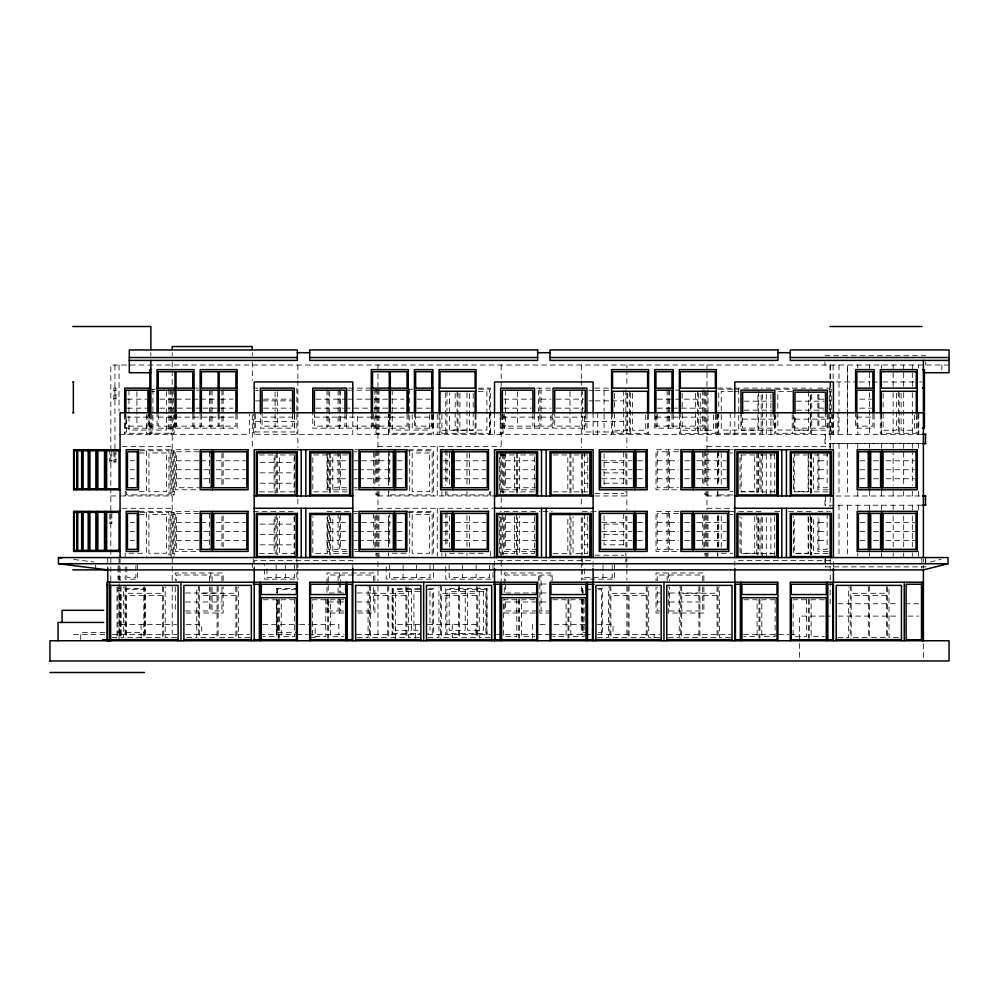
<?xml version="1.0" encoding="UTF-8"?>
<svg xmlns="http://www.w3.org/2000/svg" width="999" height="999" viewBox="0 0 999 999"><rect width="100%" height="100%" fill="white"/><g stroke="black" fill="none" stroke-linecap="round" stroke-linejoin="round"><path stroke-width="0.75" stroke-dasharray="5 3.75" d="M930.244 562.025L941.195 559.278M824.974 355.719L925.761 355.719M949.05 365.022L110.827 365.022L110.827 487.687M836.051 381.905L854.819 381.968M859.19 381.968L869.392 381.968M872.402 381.968L878.433 381.968M882.916 381.968L916.945 381.968M919.567 381.968L921.752 381.968M195.367 388.124L198.464 388.124M253.309 388.124L257.979 388.124M348.589 388.124L370.242 388.124M478.271 388.124L490.671 388.124L490.671 434.34M536.75 388.124L552.172 388.124M594.755 388.124L608.741 388.124M717.494 388.124L762.424 388.124M766.283 388.124L770.903 388.124M774.749 388.124L811.725 388.124M817.881 388.124L828.146 388.124M830.206 388.124L829.195 388.124L829.195 434.34M150.874 389.198L155.407 389.198M409.44 389.198L412.699 389.198M478.808 389.198L489.423 389.198L489.423 433.279L440.01 433.329L440.01 414.647M732.567 389.198L718.743 389.198L718.743 410.477M733.903 389.198L739.959 389.198M775.773 389.198L792.207 389.198M829.195 389.198L831.243 389.198L831.243 433.279M113.923 390.297L115.946 390.297M196.066 390.184L199.076 390.184M348.064 390.184L372.165 390.184M550.948 390.184L541.058 390.184L541.058 426.123L550.948 426.123L550.948 414.148M675.561 390.184L678.571 390.184M255.469 390.497L258.491 390.497M588.998 390.497L593.531 390.497M595.029 390.497L610.114 390.497M151.823 391.346L154.733 391.346M478.184 391.346L486.925 391.346L486.925 430.045L469.455 430.045L469.455 392.894M732.891 391.346L721.241 391.346L721.241 430.045L738.711 430.045M734.352 391.346L738.711 391.346M792.207 391.346L777.834 391.346L777.834 430.045L792.207 430.045M113.923 398.276L115.946 398.276M127.273 399.163L146.553 399.163M159.778 399.163L173.489 399.163M176.473 399.163L191.546 399.163M193.044 399.163L199.076 399.163M200.587 399.163L219.118 399.163M220.679 399.163L232.879 399.163M263.586 399.163L291.059 399.163M315.959 399.163L346.553 399.163M348.064 399.163L372.165 399.163M374.026 399.163L387.749 399.163M391.808 399.163L403.996 399.163M417.095 399.163L430.232 399.163M503.896 399.163L531.368 399.163M541.058 399.163L550.948 399.163M556.268 399.163L583.741 399.163M657.392 399.163L674.05 399.163M675.561 399.163L702.684 399.163M818.893 399.163L824.387 399.163M859.752 399.163L871.44 399.163M255.469 400.861L261.501 400.861M263.012 400.861L291.658 400.861M588.998 400.861L593.531 400.861M595.029 400.861L610.114 400.861M611.625 400.861L623.688 400.861M744.168 401.173L771.64 401.173M796.54 401.173L824.013 401.173M127.273 408.154L146.553 408.154M159.778 408.154L175.012 408.154M177.547 408.154L194.555 408.154M196.066 408.154L202.085 408.154M202.909 408.154L219.118 408.154M220.679 408.154L232.879 408.154M263.586 408.154L291.059 408.154M315.959 408.154L343.544 408.154M345.042 408.154L369.155 408.154M374.026 408.154L389.273 408.154M391.808 408.154L403.996 408.154M417.095 408.154L430.232 408.154M503.896 408.154L531.368 408.154M541.058 408.154L550.948 408.154M556.268 408.154L583.741 408.154M657.217 408.154L670.529 408.154M672.552 408.154L702.684 408.154M818.893 408.154L827.135 408.154M859.752 408.154L871.44 408.154M744.168 410.152L771.64 410.152M796.54 410.152L824.013 410.152M125.899 417.132L147.927 417.132M158.254 417.132L175.012 417.132M176.024 417.132L235.926 417.132M262.063 417.132L292.595 417.132M314.435 417.132L389.273 417.132M390.284 417.132L407.043 417.132M415.634 417.132L431.693 417.132M502.36 417.132L538.636 417.132M541.058 417.132L550.948 417.132M554.732 417.132L585.264 417.132M655.931 417.132L702.684 417.132M818.893 417.132L827.135 417.132M856.842 417.132L872.901 417.132M742.644 419.143L773.164 419.143M795.017 419.143L825.536 419.143M255.469 421.603L294.68 421.603M584.477 421.603L623.688 421.603M149.862 426.123L151.885 426.123M827.135 426.123L818.893 426.123L818.893 391.683M124.688 428.171L149.138 428.171L149.138 414.31M149.862 428.171L151.885 428.171M146.416 430.045L128.946 430.045L128.946 391.346M173.227 430.045L174.238 430.045M375.911 430.045L376.923 430.045M409.702 430.045L392.232 430.045L392.232 391.346M466.958 430.045L449.488 430.045L449.488 392.894M502.235 430.045L503.246 430.045M704.919 430.045L705.931 430.045M831.243 430.045L832.254 430.045M441.908 430.244L455.182 430.244L455.182 411.788M171.179 433.279L174.238 433.279L174.238 414.56M378.971 433.279L375.911 433.279L375.911 389.198M500.187 433.279L503.246 433.279L503.246 414.56M829.195 433.279L832.254 433.279L832.254 414.56M119.043 434.34L249.6 434.34L249.6 414.31M921.752 434.34L357.43 434.34L357.43 412.774M122.078 446.665L172.19 446.665M377.959 446.665L501.198 446.665M706.967 446.665L830.206 446.665M139.148 449.737L170.167 449.737L170.13 495.954M172.19 449.762L171.179 449.762L171.179 495.966M198.464 449.737L175.262 449.737L175.262 489.797L198.464 489.797M354.782 449.737L357.892 449.737M408.628 449.737L433.416 449.737L433.416 495.954M679.145 449.737L656.006 449.737L656.006 489.797L679.145 489.797M729.894 449.737L733.278 449.737M140.122 450.811L168.918 450.811L168.918 494.892L126.486 494.892L126.486 491.858M171.179 450.836L174.238 450.836L174.238 494.905L171.179 494.905M407.917 450.811L432.167 450.811L432.167 494.892L389.735 494.892L389.735 491.858M199.076 451.798L176.473 451.798L176.473 487.737L199.076 487.737M354.083 451.798L357.093 451.798M678.571 451.798L669.53 451.798L669.53 487.737L678.571 487.737M139.173 452.972L146.453 452.972M173.227 452.984L174.238 452.984M729.982 452.972L732.891 452.972M259.428 454.957L274.126 454.957L274.126 491.858L259.428 491.858M347.477 454.957L332.779 454.957L332.779 491.858L347.477 491.858M553.121 454.957L567.832 454.957L567.832 491.858L553.121 491.858M774.675 454.957L759.977 454.957L759.977 491.858L774.675 491.858M828.084 454.957L813.373 454.957L813.373 491.858L828.084 491.858M113.923 459.89L115.946 459.89M109.815 460.452L111.838 460.452M130.27 460.776L134.515 460.776M176.473 460.776L199.076 460.776M200.587 460.776L209.865 460.776M216.284 460.776L245.342 460.776M328.209 460.776L338.099 460.776M340.522 460.776L346.553 460.776M354.083 460.776L360.115 460.776M361.613 460.776L390.309 460.776M397.165 460.776L402.822 460.776M443.231 460.776L448.888 460.776M455.644 460.776L485.776 460.776M505.482 460.776L534.115 460.776M601.985 460.776L632.117 460.776M637.462 460.776L644.53 460.776M657.217 460.776L667.107 460.776M669.53 460.776L678.571 460.776M684.602 460.776L690.621 460.776M696.653 460.776L726.086 460.776M818.893 460.776L827.135 460.776M859.789 460.776L866.857 460.776M873.526 460.776L879.182 460.776M886.026 460.776L914.522 460.776M259.99 462.475L294.68 462.475M584.477 462.475L587.499 462.475M604.083 462.475L623.688 462.475M130.27 469.767L134.515 469.767M176.473 469.767L202.085 469.767M203.596 469.767L209.865 469.767M216.284 469.767L245.342 469.767M328.209 469.767L338.099 469.767M340.522 469.767L346.553 469.767M354.083 469.767L357.093 469.767M358.604 469.767L390.309 469.767M397.165 469.767L402.822 469.767M443.231 469.767L448.888 469.767M455.644 469.767L485.776 469.767M505.482 469.767L534.115 469.767M601.985 469.767L632.117 469.767M637.462 469.767L644.53 469.767M657.217 469.767L667.107 469.767M669.53 469.767L678.571 469.767M684.602 469.767L690.621 469.767M696.653 469.767L726.086 469.767M818.893 469.767L827.135 469.767M859.789 469.767L866.857 469.767M873.526 469.767L879.182 469.767M886.026 469.767L914.522 469.767M259.99 472.852L294.68 472.852M584.477 472.852L587.499 472.852M604.083 472.852L623.688 472.852M130.27 478.758L134.515 478.758M176.473 478.758L202.085 478.758M203.596 478.758L209.865 478.758M216.284 478.758L245.342 478.758M328.209 478.758L338.099 478.758M340.522 478.758L346.553 478.758M354.083 478.758L357.093 478.758M358.604 478.758L390.309 478.758M397.165 478.758L402.822 478.758M443.231 478.758L448.888 478.758M455.644 478.758L485.776 478.758M505.482 478.758L537.125 478.758M601.985 478.758L632.117 478.758M637.462 478.758L644.53 478.758M657.217 478.758L667.107 478.758M669.53 478.758L678.571 478.758M684.602 478.758L690.621 478.758M696.653 478.758L726.086 478.758M818.893 478.758L827.135 478.758M859.789 478.758L866.857 478.758M873.526 478.758L879.182 478.758M886.026 478.758L914.522 478.758M259.99 483.216L294.68 483.216M584.477 483.216L587.499 483.216M604.083 483.216L623.688 483.216M346.553 487.737L340.522 487.737L340.522 451.798M354.083 487.737L357.093 487.737M537.125 487.737L505.482 487.737L505.482 451.798M347.078 489.797L326.985 489.797L326.985 451.286M354.782 489.797L357.892 489.797M535.202 489.797L504.27 489.797L504.27 454.358M828.146 489.797L817.881 489.797L817.881 454.358M139.173 491.658L146.453 491.658M502.235 491.658L503.246 491.658M729.982 491.658L732.891 491.658M173.227 491.67L174.238 491.67M595.029 493.581L623.688 493.581M378.971 494.892L375.911 494.892L375.911 491.658M707.979 494.892L704.919 494.892L704.919 491.658M732.567 494.892L718.743 494.892L718.743 491.858M110.827 495.954L172.19 495.966M377.959 495.954L493.681 495.954M594.755 495.954L625.849 495.954L625.849 491.333M706.967 495.954L733.491 495.954M836.051 496.016L921.752 495.954M921.777 505.194L824.974 505.257L824.974 497.502M122.078 508.279L172.19 508.279M377.959 508.279L493.394 508.279M706.967 508.279L733.503 508.279M139.148 511.363L170.13 511.338L170.13 557.554M172.153 511.363L171.141 511.363L171.141 557.567M198.464 511.363L175.262 511.363L175.262 551.411L198.464 551.411M253.309 511.363L296.84 511.363M326.985 511.363L357.892 511.363M408.628 511.363L433.416 511.363L433.416 556.031M500.187 511.363L501.198 511.363M504.27 511.363L539.847 511.363M542.919 511.363L552.172 511.363M582.317 511.363L596.316 511.363M679.145 511.363L656.006 511.363L656.006 551.411L679.145 551.411M729.894 511.363L762.424 511.363M774.749 511.363L780.906 511.363M788.611 511.363L811.725 511.363M817.881 511.363L828.146 511.363M829.195 511.363L830.206 511.363M140.085 512.412L168.881 512.412L168.881 554.982M171.141 512.437L174.201 512.437L174.201 555.432M407.917 512.437L432.167 512.437L432.167 554.994M199.076 513.411L176.473 513.411L176.473 549.35L199.076 549.35M354.083 513.411L357.093 513.411M678.571 513.411L669.53 513.411L669.53 549.35L678.571 549.35M139.136 514.572L146.416 514.572M173.189 514.585L174.201 514.585M729.982 514.585L732.891 514.585M109.815 522.065L111.838 522.065M130.27 522.402L134.515 522.402M176.473 522.402L199.076 522.402M200.587 522.402L209.865 522.402M216.284 522.402L245.342 522.402M328.209 522.402L338.099 522.402M340.522 522.402L346.553 522.402M354.083 522.402L360.115 522.402M361.613 522.402L390.309 522.402M397.165 522.402L402.822 522.402M443.231 522.402L448.888 522.402M455.644 522.402L485.776 522.402M505.482 522.402L534.115 522.402M601.985 522.402L632.117 522.402M637.462 522.402L644.53 522.402M657.217 522.402L667.107 522.402M669.53 522.402L678.571 522.402M684.602 522.402L690.621 522.402M696.653 522.402L726.086 522.402M818.893 522.402L827.135 522.402M859.789 522.402L866.857 522.402M873.526 522.402L879.182 522.402M886.026 522.402L914.522 522.402M259.99 524.1L294.68 524.1M584.477 524.1L587.499 524.1M604.083 524.1L623.688 524.1M130.27 531.381L134.515 531.381M176.473 531.381L202.085 531.381M203.596 531.381L209.865 531.381M216.284 531.381L245.342 531.381M328.209 531.381L338.099 531.381M340.522 531.381L346.553 531.381M354.083 531.381L357.093 531.381M358.604 531.381L390.309 531.381M397.165 531.381L402.822 531.381M443.231 531.381L448.888 531.381M455.644 531.381L485.776 531.381M505.482 531.381L534.115 531.381M601.985 531.381L632.117 531.381M637.462 531.381L644.53 531.381M657.217 531.381L667.107 531.381M669.53 531.381L678.571 531.381M684.602 531.381L690.621 531.381M696.653 531.381L726.086 531.381M818.893 531.381L827.135 531.381M859.789 531.381L866.857 531.381M873.526 531.381L879.182 531.381M886.026 531.381L914.522 531.381M259.99 534.465L294.68 534.465M584.477 534.465L587.499 534.465M604.083 534.465L623.688 534.465M130.27 540.372L134.515 540.372M176.473 540.372L202.085 540.372M203.596 540.372L209.865 540.372M216.284 540.372L245.342 540.372M328.209 540.372L338.099 540.372M340.522 540.372L346.553 540.372M354.083 540.372L357.093 540.372M358.604 540.372L390.309 540.372M397.165 540.372L402.822 540.372M443.231 540.372L448.888 540.372M455.644 540.372L485.776 540.372M505.482 540.372L537.125 540.372M601.985 540.372L632.117 540.372M637.462 540.372L644.53 540.372M657.217 540.372L667.107 540.372M669.53 540.372L678.571 540.372M684.602 540.372L690.621 540.372M696.653 540.372L726.086 540.372M818.893 540.372L827.135 540.372M859.789 540.372L866.857 540.372M873.526 540.372L879.182 540.372M886.026 540.372L914.522 540.372M259.99 544.83L294.68 544.83M584.477 544.83L587.499 544.83M623.688 544.83L604.083 544.83L604.083 515.209M346.553 549.35L340.522 549.35L340.522 513.411M354.083 549.35L357.093 549.35M537.125 549.35L505.482 549.35L505.482 513.411M347.078 551.411L326.985 551.411L326.985 517.519M354.782 551.411L357.892 551.411M535.202 551.411L504.27 551.411L504.27 517.519M828.146 551.411L817.881 551.411L817.881 517.519M128.946 553.259L146.416 553.259M173.189 553.271L174.201 553.271M376.923 553.271L375.911 553.271L375.911 555.432M392.232 553.271L409.702 553.271M449.488 553.271L466.958 553.271L466.958 555.432M469.455 553.271L486.925 553.271M502.235 553.271L503.246 553.271M705.931 553.271L704.919 553.271L704.919 555.432M721.241 553.271L732.891 553.271M259.428 553.471L274.126 553.471L274.126 516.57M347.477 553.471L332.779 553.471L332.779 516.57M553.121 553.471L567.832 553.471L567.832 516.57M774.675 553.471L759.977 553.471L759.977 516.57M828.084 553.471L813.373 553.471L813.373 516.57M595.029 555.194L623.688 555.194M118.032 566.096L120.055 566.096M118.032 576.76L120.055 576.76M120.055 579.133L118.032 579.133L118.032 563.736M541.058 584.015L550.948 584.015M118.032 588.374L120.055 588.374M125.112 588.374L145.23 588.374L145.23 634.59M276.81 588.374L276.81 592.994L276.723 588.374L296.84 588.374M419.73 588.374L392.12 588.374L392.12 634.59M428.833 588.374L433.416 588.374L433.416 634.59M597.702 588.374L602.347 588.374L602.347 634.59M295.991 589.323L277.572 589.323L277.572 593.843M419.792 589.447L393.269 589.447L393.269 633.528L419.792 633.528M427.584 589.447L432.267 589.447L432.267 633.528L427.584 633.528M590.759 589.323L583.079 589.323L583.079 593.843M598.426 589.323L601.498 589.323L601.498 634.59M118.032 590.746L120.055 590.746M411.625 591.595L395.567 591.595L395.567 630.294L411.625 630.294M419.755 591.595L413.923 591.595L413.923 630.294L419.755 630.294M465.234 591.595L449.175 591.595L449.175 630.294L465.234 630.294M185.514 592.994L209.615 592.994M212.05 592.994L221.94 592.994M343.544 592.994L340.522 592.994L340.522 582.517M357.093 592.994L373.663 592.994M537.125 592.994L505.482 592.994L505.482 582.517M541.058 592.994L550.948 592.994M657.217 592.994L660.039 592.994M669.53 592.994L702.684 592.994M119.056 594.542L121.079 594.542M119.605 595.479L120.767 595.479M119.056 597.427L121.079 597.427M263.224 599.75L276.498 599.75L276.498 636.65L263.224 636.65M343.806 599.75L330.532 599.75L330.532 636.65L343.806 636.65M534.802 599.75L521.54 599.75L521.54 636.65L534.802 636.65M552.822 599.75L566.083 599.75L566.083 636.65L552.822 636.65M743.83 599.75L757.092 599.75L757.092 636.65L743.83 636.65M824.4 599.75L811.126 599.75L811.126 636.65L824.4 636.65M185.514 601.985L209.615 601.985M212.05 601.985L221.94 601.985M328.209 601.985L338.099 601.985M340.522 601.985L343.544 601.985M357.093 601.985L373.663 601.985M505.482 601.985L537.125 601.985M541.058 601.985L550.948 601.985M657.217 601.985L660.039 601.985M669.53 601.985L702.684 601.985M830.132 603.783L830.206 582.217M837.974 603.783L899.162 603.783M905.106 603.783L918.743 603.783M185.514 610.976L209.615 610.976L209.615 587.012M343.544 610.976L340.522 610.976L340.522 598.988M357.093 610.976L373.663 610.976L373.663 587.012M537.125 610.976L505.482 610.976L505.482 598.988M550.948 610.976L541.058 610.976L541.058 575.024L550.948 575.024L550.948 581.018M660.039 610.976L657.217 610.976L657.217 587.012M186.089 613.024L223.152 613.024L223.152 586.838M343.981 613.024L326.985 613.024L326.985 599.163M357.867 613.024L374.887 613.024L374.887 586.838M535.202 613.024L504.27 613.024L504.27 599.163M550.624 613.024L539.847 613.024L539.847 572.976M659.078 613.024L656.006 613.024L656.006 586.838M824.2 616.108L799.4 616.108L799.4 640.746M825.748 616.108L830.394 616.108M838.149 616.108L898.601 616.108M907.904 616.108L918.755 616.108M121.066 624.475L176.523 624.475M186.189 624.475L201.736 624.475L201.736 634.59M262.787 624.475L298.401 624.475M299.75 624.475L310.839 624.475M312.075 624.475L338.836 624.475L338.836 634.59M419.942 624.475L395.254 624.475L395.254 640.746M427.609 624.475L475.924 624.475L475.924 634.59M540.047 624.475L547.752 624.475M553.921 624.475L588.136 624.475M597.464 624.475L613.024 624.475L613.024 634.59M118.032 632.217L120.055 632.217M104.907 632.542L80.757 632.542L80.757 640.746M125.961 632.429L144.38 632.429M277.572 632.429L295.991 632.429M583.079 632.429L587.687 632.429M598.426 632.429L601.498 632.429M73.551 634.59L104.907 634.59M112.2 634.59L176.811 634.59M185.464 634.59L249.201 634.59M259.703 634.59L295.292 634.59M296.678 634.59L307.455 634.59M308.641 634.59L344.081 634.59M356.393 634.59L420.079 634.59M427.609 634.59L490.272 634.59M496.515 634.59L535.077 634.59M536.625 634.59L548.951 634.59M550.486 634.59L590.759 634.59M597.464 634.59L659.615 634.59M667.382 634.59L731.056 634.59M743.481 634.59L788.573 634.59M790.072 634.59L799.4 634.59M119.056 635.801L121.079 635.801M112.075 637.587L123.526 637.587L123.526 586.913M176.648 637.587L165.197 637.587L165.197 586.913M186.751 637.587L196.766 637.587L196.766 586.913M249.887 637.587L238.436 637.587L238.436 586.913M310.539 637.674L315.16 637.674L315.16 624.475M357.167 637.587L368.069 637.587L368.069 586.913M419.305 637.587L408.391 637.587L408.391 586.913M428.022 637.587L438.936 637.587L438.936 586.913M490.159 637.587L479.258 637.587L479.258 586.913M597.464 637.587L608.379 637.587L608.379 586.913M659.602 637.587L648.701 637.587L648.701 586.913M668.331 637.587L679.233 637.587L679.233 586.913M730.456 637.587L719.555 637.587L719.555 586.913M837.774 637.587L848.675 637.587L848.675 586.913M898.338 637.587L888.998 637.587L888.998 586.913M73.851 559.49L93.968 562.012M941.882 365.022L941.882 372.727M925.761 361.925L925.761 365.022M925.761 557.567L925.761 566.87L824.974 566.87L824.974 559.115M925.499 559.115L925.499 566.87M923.401 559.065L923.401 562.175M923.401 565.272L923.401 568.356M923.401 643.806L923.401 659.053M921.84 557.567L921.84 568.356M918.78 412.774L918.78 434.34M918.481 365.022L918.481 368.107M918.481 414.273L918.481 434.34M918.481 443.581L918.481 448.264M918.481 491.333L918.481 496.016M918.493 505.144L918.493 511.363M918.493 551.361L918.493 557.517M917.244 414.31L917.244 434.34M916.295 414.647L916.295 433.329L881.218 433.329L881.218 414.647M914.397 414.872L914.397 430.244L901.123 430.244L901.123 411.788M912.312 365.022L912.312 371.178M912.312 372.702L912.312 386.588M912.312 392.732L912.312 434.34M912.312 443.581L912.312 448.264M912.312 449.787L912.312 485.227M912.312 491.333L912.312 496.016M912.324 505.144L912.324 509.815M912.324 515.971L912.324 546.79M912.324 552.897L912.324 556.031M903.67 365.022L903.67 371.178M903.67 372.702L903.67 386.588M903.67 392.732L903.67 434.34M903.67 443.581L903.67 485.227M903.67 491.333L903.67 496.016M903.683 505.144L903.683 509.815M903.683 515.971L903.683 546.79M903.683 552.897L903.683 557.517M901.123 393.344L901.123 410.252M899.225 392.857L899.225 433.329M898.276 391.296L898.276 433.329M896.39 393.344L896.39 410.252M896.39 411.788L896.39 430.244L883.116 430.244L883.116 411.788M893.143 365.022L893.143 371.178M893.143 372.702L893.143 386.588M893.143 392.732L893.143 434.34M893.143 443.581L893.143 448.264M893.143 449.787L893.143 485.227M893.143 491.333L893.143 496.016M893.156 505.144L893.156 509.815M893.156 515.971L893.156 546.79M893.156 552.897L893.156 556.031M887.512 586.925L887.512 638.061M886.488 586.525L886.488 593.294L869.342 593.294L869.342 586.525M883.116 393.344L883.116 410.252M881.455 365.022L881.455 368.107M881.455 414.273L881.455 434.34M881.455 443.581L881.455 448.264M881.455 491.333L881.455 496.016M881.468 505.144L881.468 509.815M881.468 552.897L881.468 557.517M880.269 414.31L880.269 434.34M874.113 414.31L874.113 428.171L855.619 428.171L855.619 414.31M872.901 414.148L872.901 426.123L856.842 426.123L856.842 414.148M869.392 365.022L869.392 371.178M869.392 372.702L869.392 386.588M869.392 392.732L869.392 434.34M869.392 443.581L869.392 448.264M869.392 491.333L869.392 496.016M869.405 505.144L869.405 509.815M869.405 552.897L869.405 556.031M868.318 586.525L868.318 593.294L851.173 593.294L851.173 586.525M857.779 365.022L857.779 368.107M857.779 414.31L857.779 434.34M857.779 443.643L857.779 448.264M857.779 491.383L857.779 496.016M857.791 505.194L857.791 509.815M857.791 552.947L857.791 556.031M850.149 585.377L850.149 638.061M847.414 434.34L847.414 364.96L847.414 434.278M847.427 505.144L847.427 557.517M847.414 443.581L847.414 496.016M838.998 364.96L838.998 434.278M838.998 443.643L838.998 496.016M839.01 505.194L839.01 556.031M838.024 412.774L838.024 434.34M833.403 412.774L833.403 434.34M833.403 566.808L833.403 560.651L734.814 560.651L734.814 566.808M833.104 364.96L833.104 380.369M833.104 414.26L833.104 434.278M833.104 443.643L833.104 448.264M830.206 365.022L830.206 448.264M830.206 497.49L830.206 506.73M830.206 557.567L830.206 580.669M830.132 364.96L830.132 434.34M830.132 448.264L830.132 443.643L921.752 443.643L824.974 443.581L824.974 434.278M828.146 414.31L828.146 428.171L795.017 428.121L795.017 414.647M827.135 414.148L827.222 430.182L793.331 430.182L793.331 414.772M827.135 451.798L827.135 487.737L818.893 487.737L818.893 451.798M827.135 513.411L827.135 549.35L818.893 549.35L818.893 513.411M825.536 411.65L825.536 428.121M825.324 434.278L825.324 443.581M825.324 495.954L825.324 505.257M825.324 557.567L825.324 566.87M824.974 361.925L824.974 365.022M817.881 394.293L817.881 428.171M811.725 394.293L811.725 434.34M811.725 454.358L811.725 492.869M811.725 517.519L811.725 554.482M811.275 452.909L811.275 493.394M811.275 517.644L811.275 555.007M810.689 395.279L810.689 433.279L775.773 433.279L775.773 415.047M810.689 453.858L810.689 493.381M810.689 516.995L810.689 554.994M810.276 395.179L810.276 410.152M810.276 414.647L810.276 428.121M810.226 452.909L810.226 494.942M810.226 514.522L810.226 556.555M809.227 599.263L809.227 638.186M808.641 391.346L808.641 430.045L794.255 430.045L794.255 414.56M808.641 452.972L808.641 491.658L794.255 491.658L794.255 454.508M808.641 517.682L808.641 553.271L794.255 553.271L794.255 517.682M808.291 599.263L808.291 638.186M808.129 516.57L808.129 553.471L793.418 553.471L793.418 516.57M799.4 643.518L799.4 660.576M792.207 414.56L792.207 433.279M774.849 414.772L774.849 430.182L740.958 430.182L740.958 414.772M774.749 414.31L774.749 434.34M774.749 454.358L774.749 492.869M774.675 516.57L774.749 557.567M773.164 411.65L773.164 428.121L742.644 428.121L742.644 414.647M770.903 394.293L770.903 434.34M770.903 454.358L770.903 495.954M770.903 517.519L770.903 554.482M766.283 394.293L766.283 434.34M766.283 454.358L766.283 495.954M766.283 517.519L766.283 557.567M762.424 394.293L762.424 434.34M762.424 454.358L762.424 492.869M762.424 517.519L762.424 557.567M761.176 395.279L761.176 433.279L718.743 433.279L718.743 412M761.176 450.811L761.176 494.892M761.176 516.995L761.176 554.994M759.939 599.263L759.939 638.186M758.99 599.263L758.99 638.186M758.678 391.346L758.678 430.045L741.208 430.045L741.208 414.56M758.678 452.972L758.678 491.658L741.208 491.658L741.208 454.508M758.678 517.682L758.678 553.271L741.208 553.271L741.208 517.682M757.904 395.179L757.904 410.152M757.904 414.647L757.904 428.121M757.879 452.909L757.879 493.394M757.879 517.644L757.879 555.007M756.83 452.909L756.83 494.942M756.83 514.522L756.83 556.555M754.732 516.57L754.732 553.471L740.022 553.471L740.022 516.57M738.711 389.198L738.711 433.279M734.814 412.774L734.814 434.34M730.194 412.774L730.194 434.34M721.241 452.972L721.241 485.464M721.241 516.133L721.241 547.077M718.743 450.811L718.743 485.776M718.743 515.472L718.743 547.39M718.069 586.925L718.069 638.061M717.931 414.31L717.931 434.34M717.931 452.822L717.931 485.177M717.931 491.333L717.931 495.954M717.931 515.984L717.931 546.79M717.931 552.947L717.931 556.031M717.494 414.31L717.494 434.34M717.494 452.822L717.494 485.177M717.494 491.333L717.494 495.954M717.494 515.984L717.494 546.79M717.494 552.947L717.494 556.031M717.045 586.525L717.045 593.294L699.899 593.294L699.899 586.525M716.333 414.31L716.333 434.34M715.384 414.647L715.384 433.329L680.319 433.329L680.319 414.647M713.498 414.872L713.498 430.244L700.224 430.244L700.224 411.788M707.979 389.672L707.979 434.34M707.979 449.737L707.979 485.776M707.979 491.333L707.979 495.954M707.979 515.472L707.979 547.39M707.979 552.947L707.979 556.031M706.967 365.022L706.967 371.228M706.967 372.727L706.967 386.588M706.967 392.744L706.967 486.138M706.967 491.333L706.967 509.428M706.967 515.646L706.967 546.79M706.967 552.909L706.967 557.567M705.931 390.721L705.931 433.279M705.931 450.811L705.931 485.776M705.931 491.858L705.931 494.892M705.931 514.585L705.931 547.39M705.931 553.471L705.931 556.505M704.919 390.721L704.919 433.279M704.919 450.811L704.919 485.776M704.919 515.472L704.919 547.39M703.895 389.672L703.895 428.171L654.72 428.171L654.72 414.31M703.895 452.822L703.895 488.249M703.895 515.984L703.895 549.862M703.895 580.669L703.895 572.976L656.006 572.976L656.006 580.669M703.895 586.838L703.895 613.024L668.319 613.024L668.319 586.838M702.684 390.184L702.684 426.123L655.931 426.123L655.931 414.148M702.684 451.798L702.684 487.737M702.684 513.411L702.684 549.35M702.684 581.018L702.684 575.024L669.53 575.024L669.53 581.018M702.684 587.012L702.684 610.976L669.53 610.976L669.53 587.012M700.224 393.344L700.224 410.252M698.888 586.525L698.888 593.294L681.73 593.294L681.73 586.525M698.326 392.857L698.326 433.329M697.377 391.296L697.377 433.329M695.479 393.344L695.479 410.252M695.479 411.788L695.479 430.244L682.205 430.244L682.205 411.788M682.205 393.344L682.205 410.252M680.719 585.377L680.719 638.061M679.37 414.31L679.37 434.34M673.201 414.31L673.201 428.171M671.99 414.148L671.99 426.123M669.53 390.184L669.53 426.123M668.319 389.672L668.319 428.171M668.319 449.737L668.319 489.797M668.319 511.363L668.319 551.411M668.319 572.976L668.319 580.669M667.107 390.184L667.107 426.123M667.107 581.018L667.107 575.024L657.217 575.024L657.217 581.018M657.217 414.148L657.217 426.123M656.006 414.31L656.006 428.171M654.07 634.59L654.07 637.674M648.563 414.31L648.563 434.34M647.614 414.647L647.614 433.329L612.537 433.329L612.537 414.647M647.215 586.925L647.215 638.061M646.191 586.525L646.191 593.294L629.045 593.294L629.045 586.525M645.716 414.872L645.716 430.244L632.442 430.244L632.442 411.788M632.442 393.344L632.442 410.252M630.544 392.857L630.544 433.329M629.595 391.296L629.595 433.329M628.021 586.525L628.021 593.294L610.876 593.294L610.876 586.525M627.709 393.344L627.709 410.252M627.709 411.788L627.709 430.244L614.435 430.244L614.435 411.788M626.873 365.022L626.873 368.132M626.873 369.692L626.873 385.277M626.873 393.069L626.873 410.214M626.873 411.763L626.873 447.602M626.873 453.833L626.873 485.002M626.873 491.233L626.873 509.927M626.873 516.171L626.873 547.327M626.873 556.68L626.873 561.351M626.873 562.912L626.873 567.582M626.873 569.143L626.873 580.057M626.873 586.288L626.873 634.59M625.849 389.672L625.849 434.34M625.849 452.822L625.849 485.177M625.849 515.984L625.849 546.79M625.849 552.947L625.849 556.031M625.849 559.115L625.849 562.187M623.688 390.497L623.688 411.238M623.688 412L623.688 431.968L584.477 431.968L584.477 411.238M623.688 452.11L623.688 486.176M623.688 513.723L623.688 547.514M614.547 563.736L614.547 579.133L582.317 579.133L582.317 563.736M614.435 393.344L614.435 410.252M612.225 565.247L612.225 577.622L584.652 577.622L584.652 565.247M611.588 414.31L611.588 434.34M609.852 585.377L609.852 638.061M604.083 390.497L604.083 411.238M604.083 414.198L604.083 431.968M604.083 453.596L604.083 486.176M603.034 565.247L603.034 577.622M597.727 412.774L597.727 434.34M593.106 412.774L593.106 434.34M593.106 566.808L593.106 560.651L494.517 560.651L494.517 566.808M587.774 516.57L587.774 553.471L573.076 553.471L573.076 516.57M586.95 414.31L586.95 428.171L553.059 428.171L553.059 414.31M585.264 414.148L585.264 426.123L554.732 426.123L554.732 414.148M584.477 452.11L584.477 493.581M584.477 513.723L584.477 555.194M583.079 599.887L583.079 634.59M582.317 389.672L582.317 434.34M582.317 454.358L582.317 495.954M582.317 517.519L582.317 554.482M582.317 559.115L582.317 562.187M582.317 588.374L582.317 592.994M582.317 599.163L582.317 634.59M582.23 588.374L582.23 592.994M582.23 599.163L582.23 634.59M581.293 365.022L581.293 379.046M581.293 380.607L581.293 385.277M581.293 391.508L581.293 410.214M581.293 411.763L581.293 447.602M581.293 453.833L581.293 492.794M581.293 499.025L581.293 506.818M581.293 517.719L581.293 555.119M581.293 556.68L581.293 561.351M581.293 562.912L581.293 567.582M581.293 569.143L581.293 580.057M581.293 586.288L581.293 592.519M581.293 598.751L581.293 634.59M570.978 452.909L570.978 493.394M570.978 517.644L570.978 555.007M570.004 391.683L570.004 426.123M569.929 452.909L569.929 494.942M569.929 514.522L569.929 556.555M568.931 599.263L568.931 638.186M567.981 599.263L567.981 638.186M552.172 414.31L552.172 428.171L500.686 428.171L500.686 414.31M552.172 580.669L552.172 572.976L504.27 572.976L504.27 592.994M539.847 388.124L539.847 428.171M538.636 390.184L538.636 426.123L502.36 426.123L502.36 414.148M538.636 581.018L538.636 575.024L505.482 575.024L505.482 581.018M534.565 414.31L534.565 428.171M534.378 516.57L534.378 553.471L519.68 553.471L519.68 516.57M532.892 414.148L532.892 426.123M532.355 624.475L532.355 640.746M519.642 599.263L519.642 638.186M518.693 599.263L518.693 638.186M517.632 391.683L517.632 426.123M517.582 452.909L517.582 493.394M517.582 517.644L517.582 555.007M516.52 452.909L516.52 494.942M516.52 514.522L516.52 556.555M514.423 516.57L514.423 553.471L499.725 553.471L499.725 516.57M505.482 390.184L505.482 426.123M504.27 414.31L504.27 428.171M503.246 453.858L503.246 493.381M503.246 516.995L503.246 554.994M502.235 414.56L502.235 433.279M502.235 452.972L502.235 494.892M502.235 514.585L502.235 556.505M501.198 365.022L501.198 386.588M501.198 414.31L501.198 447.602M501.198 451.286L501.198 492.869M501.198 497.49L501.198 508.279M501.198 517.519L501.198 580.669M500.187 414.31L500.187 434.34M500.187 453.858L500.187 495.954M500.187 516.995L500.187 554.994M494.517 412.774L494.517 434.34M492.982 563.736L492.982 579.133L445.741 579.133L445.741 563.736M490.671 491.333L490.671 495.954M490.671 551.411L490.671 556.031M489.897 412.774L489.897 434.34M489.56 565.247L489.56 577.622L449.15 577.622L449.15 565.247M489.423 491.858L489.423 494.892L446.99 494.892L446.99 491.858M487.037 634.59L487.037 588.374L445.741 588.374L445.741 634.59M486.813 588.374L486.813 634.59M477.772 586.925L477.772 638.061M476.748 586.525L476.748 593.294L459.602 593.294L459.602 586.525M476.036 414.31L476.036 434.34M476.098 565.247L476.098 577.622M475.087 414.647L475.087 433.329M473.189 393.344L473.189 410.252M473.189 411.788L473.189 430.244L459.927 430.244L459.927 411.788M469.455 452.972L469.455 485.464M469.455 516.133L469.455 547.077M466.958 392.894L466.958 433.279M466.958 452.972L466.958 485.776M466.958 491.658L466.958 494.892M466.958 515.472L466.958 547.39M465.234 589.447L465.234 633.528M462.624 565.247L462.624 577.622M459.927 393.344L459.927 410.252M458.578 586.525L458.578 593.294L441.433 593.294L441.433 586.525M458.029 392.857L458.029 433.329M457.08 391.296L457.08 433.329M455.182 393.344L455.182 410.252M452.247 624.475L452.247 637.674M449.488 452.972L449.488 485.464M449.488 516.133L449.488 547.077M446.99 390.721L446.99 410.477M446.99 412L446.99 433.279M446.99 450.811L446.99 485.776M446.99 512.437L446.99 547.39M445.741 392.744L445.741 434.34M445.741 449.737L445.741 485.177M445.741 491.333L445.741 495.954M445.741 512.899L445.741 546.79M445.741 552.947L445.741 557.567M441.895 414.31L441.895 434.34M441.895 491.333L441.895 495.954M441.895 552.947L441.895 556.031M440.409 585.377L440.409 638.061M439.073 414.31L439.073 434.34M437.262 414.31L437.262 434.34M437.262 446.665L437.262 495.954M437.262 508.279L437.262 556.031M433.416 414.31L433.416 434.34M433.416 563.736L433.416 579.133L386.176 579.133L386.176 563.736M432.904 414.31L432.904 428.171L414.423 428.171L414.423 414.31M432.167 415.047L432.167 433.279L389.735 433.279L389.735 415.047M431.693 414.148L431.693 426.123L415.634 426.123L415.634 414.148M430.007 565.247L430.007 577.622L389.598 577.622L389.598 565.247M429.982 591.595L429.982 630.294M429.67 414.56L429.67 430.045L412.2 430.045L412.2 414.56M416.533 565.247L416.533 577.622M415.284 624.475L415.284 640.746M411.625 589.447L411.625 633.528M409.702 389.198L409.702 433.279M409.702 450.811L409.702 494.892M409.702 512.437L409.702 556.505M408.254 414.31L408.254 428.171L312.762 428.171L312.762 414.31M407.043 414.148L407.043 426.123L314.435 426.123L314.435 414.148M406.918 586.925L406.918 638.061M405.894 586.525L405.894 593.294L388.748 593.294L388.748 586.525M403.059 565.247L403.059 577.622M392.345 588.374L392.345 634.59M390.284 414.148L390.284 426.123M389.735 450.811L389.735 485.776M389.735 512.437L389.735 547.39M389.273 414.148L389.273 426.123M388.536 449.737L388.536 485.177L388.486 452.822M388.561 556.031L388.561 552.947L388.486 557.567M387.724 586.525L387.724 593.294L370.579 593.294L370.579 586.525M378.971 389.198L378.971 434.34M378.971 449.737L378.971 485.776M378.971 491.333L378.971 495.954M378.971 515.472L378.971 547.39M378.971 552.947L378.971 557.567M377.959 365.022L377.959 386.588M377.959 389.672L377.959 485.177M377.959 491.233L377.959 509.927M377.959 515.984L377.959 547.327M377.959 552.947L377.959 580.669M377.959 586.288L377.959 634.59M376.923 389.198L376.923 433.279M376.923 450.811L376.923 485.776M376.923 491.858L376.923 494.892M376.923 514.585L376.923 547.39M376.923 553.471L376.923 556.505M375.911 450.811L375.911 485.776M375.911 515.472L375.911 547.39M374.887 389.672L374.887 428.171M374.887 452.822L374.887 488.249M374.887 515.984L374.887 549.862M374.887 580.669L374.887 572.976L326.985 572.976L326.985 592.994M373.663 414.148L373.663 426.123M373.663 451.798L373.663 487.737M373.663 513.411L373.663 549.35M373.663 581.018L373.663 575.024L340.522 575.024L340.522 581.018M372.502 414.148L372.502 426.123M371.291 414.31L371.291 428.171M369.555 585.377L369.555 638.061M352.809 412.774L352.809 434.34L253.309 434.34L253.309 414.31M352.809 569.892L352.809 560.651L254.221 560.651L254.221 569.892M346.641 414.31L346.641 428.171M344.967 414.148L344.967 426.123M340.522 390.184L340.522 426.123M339.31 389.672L339.31 428.171M339.31 451.286L339.31 489.797M339.31 517.519L339.31 551.411M339.31 572.976L339.31 580.669M339.31 582.217L339.31 592.994M339.31 599.163L339.31 613.024M338.099 390.184L338.099 426.123M338.099 451.798L338.099 487.737L328.209 487.737L328.209 451.798M338.099 513.411L338.099 549.35L328.209 549.35L328.209 513.411M338.099 581.018L338.099 575.024L328.209 575.024L328.209 592.994L338.099 592.994L338.099 582.517M338.099 598.988L338.099 610.976L328.209 610.976L328.209 598.988M330.681 452.909L330.681 493.394M330.681 517.644L330.681 555.007M329.695 391.683L329.695 426.123M329.633 452.909L329.633 494.942M329.633 514.522L329.633 556.555M328.634 599.263L328.634 638.186M328.209 390.184L328.209 426.123M327.522 516.57L327.522 553.471L312.824 553.471L312.824 516.57M327.684 599.263L327.684 638.186M326.985 389.672L326.985 428.171M297.864 365.022L297.864 379.046M297.864 380.607L297.864 410.214M297.864 411.763L297.864 447.602M297.864 499.025L297.864 506.818M297.864 562.912L297.864 567.582M297.864 569.143L297.864 580.057M296.84 388.124L296.84 434.34M296.84 559.115L296.84 562.187M296.84 563.736L296.84 579.133L264.61 579.133L264.61 563.736M294.68 414.198L294.68 431.968L255.469 431.968L255.469 411.238M294.68 455.069L294.68 493.581M294.68 516.683L294.68 555.194M294.505 565.247L294.505 577.622L266.933 577.622L266.933 565.247M294.268 414.31L294.268 428.171L260.377 428.171L260.377 414.31M294.081 516.57L294.081 553.471L279.383 553.471L279.383 516.57M292.595 414.148L292.595 426.123L262.063 426.123L262.063 414.148M285.314 565.247L285.314 577.622M279.345 599.263L279.345 638.186M278.396 599.263L278.396 638.186M278.184 624.475L278.184 640.746M277.572 599.887L277.572 634.59M277.322 391.683L277.322 426.123M277.272 452.909L277.272 493.394M277.272 517.644L277.272 555.007M276.224 452.909L276.224 494.942M276.224 514.522L276.224 556.555M276.124 565.247L276.124 577.622M275.075 391.983L275.075 411.238M275.075 414.198L275.075 431.968M275.075 455.069L275.075 493.581M275.075 516.683L275.075 553.721M254.221 414.31L254.221 434.34M253.309 559.115L253.309 562.187M252.285 352.697L252.285 355.781M252.285 361.938L252.285 380.607M252.285 414.885L252.285 447.602M252.285 562.912L252.285 567.582M237.138 414.31L237.138 428.171L157.043 428.171L157.043 414.31M236.913 586.925L236.913 638.061M235.926 414.148L235.926 426.123L158.254 426.123L158.254 414.148M235.851 586.525L235.851 593.294L218.132 593.294L218.132 586.525M223.152 389.672L223.152 428.171M223.152 452.822L223.152 485.177M223.152 515.984L223.152 546.79M223.152 580.669L223.152 572.976L175.262 572.976L175.262 580.669M221.94 390.184L221.94 426.123M221.94 453.296L221.94 486.238M221.94 516.408L221.94 546.353M221.94 581.018L221.94 575.024L212.05 575.024L212.05 581.018M221.94 587.012L221.94 610.976L212.05 610.976L212.05 584.015M219.156 414.148L219.156 426.123M218.144 414.148L218.144 426.123M217.07 586.525L217.07 593.294L199.35 593.294L199.35 586.525M212.05 390.184L212.05 426.123M210.839 389.672L210.839 428.171M210.839 572.976L210.839 580.669M210.839 586.838L210.839 613.024M209.615 390.184L209.615 426.123M209.615 451.798L209.615 487.737M209.615 513.411L209.615 549.35M209.615 581.018L209.615 575.024L176.473 575.024L176.473 581.018M201.386 414.148L201.386 426.123M200.162 414.31L200.162 428.171M198.302 585.377L198.302 638.061M194.006 414.31L194.006 428.171M192.795 414.148L192.795 426.123M176.473 414.148L176.473 426.123M176.024 414.148L176.024 426.123M175.262 414.31L175.262 428.171M175.262 586.838L175.262 613.024M175.012 414.148L175.012 426.123M173.227 389.198L173.227 433.279M173.227 450.836L173.227 494.905M173.189 512.437L173.189 556.505M172.19 352.697L172.19 355.781M172.19 361.938L172.19 386.588M172.19 391.508L172.19 580.669M172.19 586.288L172.19 634.59M171.179 389.198L171.179 434.34M170.13 389.672L170.13 434.34M168.881 389.198L168.881 433.279L126.448 433.279L126.448 415.047M166.383 391.346L166.383 430.045L148.913 430.045L148.913 414.56M163.674 586.925L163.674 638.061M162.612 586.525L162.612 593.294L144.892 593.294L144.892 586.525M152.934 389.198L152.934 433.279M151.885 414.148L151.923 433.279M150.874 352.697L150.874 355.781M150.874 414.148L150.874 434.34M149.862 414.148L149.862 434.34M147.927 414.148L147.927 426.123L125.899 426.123L125.899 414.148M146.453 450.811L146.453 494.892M146.416 414.56L146.416 433.279M146.416 512.412L146.416 556.493M144.38 634.59L144.38 589.323L125.961 589.323L125.961 634.59M143.831 586.525L143.831 593.294L126.111 593.294L126.111 586.525M141.096 624.475L141.096 640.746M137.525 563.736L137.525 579.133L125.2 579.133L125.2 563.736M136.913 391.683L136.913 426.123M135.914 565.534L135.914 577.322L126.823 577.322L126.823 565.534M125.2 414.31L125.2 434.34M125.2 552.934L125.2 557.554M125.062 585.377L125.062 638.061M124.688 414.31L124.688 434.34M121.079 586.513L121.066 640.746M120.767 594.542L120.767 637.737M120.23 595.479L120.23 638.598M120.067 559.003L120.067 580.669M120.067 586.251L120.067 638.698M119.605 594.542L119.605 637.737M119.043 365.022L119.043 411.238M119.043 557.567L119.043 580.669M119.056 583.741L119.056 638.698M118.019 586.713L118.019 637.549M117.008 587.225L117.008 639.622M115.946 449.737L115.946 462.062L109.815 462.062L109.815 449.737M114.935 365.022L114.935 462.062M113.923 451.286L113.923 462.062M111.838 451.286L111.838 462.062M111.838 512.974L111.838 523.676L109.815 523.676L109.815 511.363M110.827 488.161L110.827 580.794M107.742 557.567L107.742 569.892M95.517 565.284L95.517 568.369M115.946 388.124L113.923 388.124L113.923 400.449L115.946 400.449L115.946 388.124M667.107 451.798L657.217 451.798L657.217 487.737L667.107 487.737L667.107 451.798M166.421 452.972L148.951 452.972L148.951 491.658L166.421 491.658L166.421 452.972M429.67 452.972L412.2 452.972L412.2 491.658L429.67 491.658L429.67 452.972M294.081 454.957L279.383 454.957L279.383 491.858L294.081 491.858L294.081 454.957M327.522 454.957L312.824 454.957L312.824 491.858L327.522 491.858L327.522 454.957M514.423 454.957L499.725 454.957L499.725 491.858L514.423 491.858L514.423 454.957M534.378 454.957L519.68 454.957L519.68 491.858L534.378 491.858L534.378 454.957M587.774 454.957L573.076 454.957L573.076 491.858L587.774 491.858L587.774 454.957M754.732 454.957L740.022 454.957L740.022 491.858L754.732 491.858L754.732 454.957M808.129 454.957L793.418 454.957L793.418 491.858L808.129 491.858L808.129 454.957M667.107 513.411L657.217 513.411L657.217 549.35L667.107 549.35L667.107 513.411M166.383 514.572L148.913 514.572L148.913 553.259L166.383 553.259L166.383 514.572M429.67 514.585L412.2 514.585L412.2 553.271L429.67 553.271L429.67 514.585M485.889 589.447L446.89 589.447L446.89 633.528L485.889 633.528L485.889 589.447M483.591 591.595L467.532 591.595L467.532 630.294L483.591 630.294L483.591 591.595M143.831 595.591L126.111 595.591L126.111 637.587L143.831 637.587L143.831 595.591M162.612 595.591L144.892 595.591L144.892 637.587L162.612 637.587L162.612 595.591M217.07 595.591L199.35 595.591L199.35 637.587L217.07 637.587L217.07 595.591M235.851 595.591L218.132 595.591L218.132 637.587L235.851 637.587L235.851 595.591M387.724 595.591L370.579 595.591L370.579 637.587L387.724 637.587L387.724 595.591M405.894 595.591L388.748 595.591L388.748 637.587L405.894 637.587L405.894 595.591M458.578 595.591L441.433 595.591L441.433 637.587L458.578 637.587L458.578 595.591M476.748 595.591L459.602 595.591L459.602 637.587L476.748 637.587L476.748 595.591M628.021 595.591L610.876 595.591L610.876 637.587L628.021 637.587L628.021 595.591M646.191 595.591L629.045 595.591L629.045 637.587L646.191 637.587L646.191 595.591M698.888 595.591L681.73 595.591L681.73 637.587L698.888 637.587L698.888 595.591M717.045 595.591L699.899 595.591L699.899 637.587L717.045 637.587L717.045 595.591M868.318 595.591L851.173 595.591L851.173 637.587L868.318 637.587L868.318 595.591M886.488 595.591L869.342 595.591L869.342 637.587L886.488 637.587L886.488 595.591M294.505 599.75L281.243 599.75L281.243 636.65L294.505 636.65L294.505 599.75M325.786 599.75L312.525 599.75L312.525 636.65L325.786 636.65L325.786 599.75M516.795 599.75L503.521 599.75L503.521 636.65L516.795 636.65L516.795 599.75M584.103 599.75L570.829 599.75L570.829 636.65L584.103 636.65L584.103 599.75M775.112 599.75L761.837 599.75L761.837 636.65L775.112 636.65L775.112 599.75M806.393 599.75L793.119 599.75L793.119 636.65L806.393 636.65L806.393 599.75M388.511 434.34L388.511 414.31L388.486 434.34M388.536 495.954L388.536 491.333L388.486 495.954M388.561 546.79L388.561 515.984L388.486 546.79M276.81 634.59L276.81 599.163L276.723 634.59M125.237 495.954L125.237 491.333L125.2 495.954"/><path stroke-width="1.5" d="M72.802 569.892L923.401 569.892L948.051 563.736L948.051 557.567L58.454 557.567L58.454 563.736L107.742 569.892M72.802 326.511L150.874 326.511L150.874 349.613M830.132 326.511L921.915 326.511M297.352 352.697L309.678 352.697M537.649 352.697L549.974 352.697M777.946 352.697L790.271 352.697M129.308 357.517L297.352 357.517M309.678 357.517L537.649 357.517M549.974 357.517L777.946 357.517M790.271 357.517L949.05 357.517M129.308 360.402L297.352 360.402L297.352 349.962L129.308 349.962L129.308 372.727L150.874 372.727M949.05 360.402L790.271 360.402L790.271 349.962L949.05 349.962L949.05 372.727L923.401 372.727M150.874 369.642L149.862 369.642L149.862 413.524M922.389 369.642L924.412 369.642L924.412 428.171L922.389 428.171M72.802 381.968L73.801 381.968M157.043 388.124L194.006 388.124M237.138 388.124L201.386 388.124L201.386 371.69L235.926 371.69L235.926 388.124M371.291 388.124L407.043 388.124L407.043 371.69L372.502 371.69L372.502 388.124M414.423 388.124L432.904 388.124M673.201 388.124L655.931 388.124L655.931 371.69L671.99 371.69L671.99 388.124M874.113 388.124L856.842 388.124L856.842 371.69L872.901 371.69L872.901 388.124M922.389 388.124L924.412 388.124M72.802 412.774L73.801 412.774M923.401 412.774L120.067 412.774L120.067 557.567M922.414 434.278L925.761 434.278M922.414 443.581L925.761 443.581M120.067 449.737L73.614 449.737L73.614 489.797L120.067 489.797M73.651 450.749L76.748 450.749L76.748 488.786L73.651 488.786M96.254 450.749L89.922 450.749L89.922 488.786L96.254 488.786M104.658 450.749L97.852 450.749L97.852 488.786L104.658 488.786M119.006 450.749L106.643 450.749L106.643 488.786L119.006 488.786M254.221 495.954L352.809 495.954M494.517 495.954L593.106 495.954M734.814 495.954L833.403 495.954M922.414 495.954L925.761 495.954M922.414 505.257L925.761 505.257M254.221 508.279L352.809 508.279M494.517 508.279L593.106 508.279M734.814 508.279L833.403 508.279M120.067 511.363L73.614 511.363L73.614 551.411L120.067 551.411M73.651 512.362L76.748 512.362L76.748 550.399L73.651 550.399M96.254 512.362L89.922 512.362L89.922 550.399L96.254 550.399M104.658 512.362L97.852 512.362L97.852 550.399L104.658 550.399M119.006 512.362L106.643 512.362L106.643 550.399L119.006 550.399M58.454 563.736L948.051 563.736M107.742 582.217L297.352 582.217L297.352 640.746M923.401 582.217L790.271 582.217L790.271 640.746M253.209 584.265L259.378 584.265L259.378 639.735L253.209 639.735M493.506 584.265L494.517 584.265M593.106 584.265L594.118 584.265M106.98 585.264L107.742 585.264M922.389 585.214L923.401 585.214M103.696 610.314L62.075 610.314L62.075 622.439M103.696 622.439L58.042 622.439L58.042 640.746M922.389 637.749L923.401 637.749M106.98 639.497L107.742 639.497M110.639 639.622L178.084 639.622M183.878 639.622L251.323 639.622M355.607 639.622L420.854 639.622M426.473 639.622L491.72 639.622M595.916 639.622L661.163 639.622M666.77 639.622L732.017 639.622M836.213 639.622L901.46 639.622M102.61 639.722L106.206 639.722M493.506 639.735L494.517 639.735M593.106 639.735L594.118 639.735M49.95 660.963L949.05 660.963L949.05 640.746L49.95 640.746L49.95 661.138M49.95 672.489L144.405 672.489M58.454 557.567L61.538 557.954M925.499 434.278L925.499 443.581M925.499 495.954L925.499 505.257M923.401 360.402L923.401 557.504M923.401 569.892L923.401 640.746M922.389 582.217L922.389 640.746M917.244 412.774L917.244 369.642L880.269 369.642L880.269 412.774M916.295 413.087L916.295 391.296L881.218 391.296L881.218 413.087M904.257 582.217L904.257 640.746M901.46 640.746L901.46 585.377L836.213 585.377L836.213 640.746M881.805 449.737L881.805 489.797M881.805 511.363L881.805 551.411M874.113 412.774L874.113 369.642L855.619 369.642L855.619 412.774M872.901 412.649L872.901 390.184L856.842 390.184L856.842 412.649M869.492 449.737L869.492 489.797M869.492 511.363L869.492 551.411M833.403 412.774L833.403 381.968L734.814 381.968L734.814 412.774M833.403 557.567L833.403 449.737L734.814 449.737L734.814 557.567M833.403 568.356L833.403 640.746M831.355 495.954L831.355 451.798L790.271 451.798L790.271 495.954M831.355 557.567L831.355 513.411L790.271 513.411L790.271 557.567M827.247 582.217L827.247 640.746M827.222 413.236L827.222 390.134L793.331 390.134L793.331 413.236M825.536 413.149L825.536 392.182L795.017 392.182L795.017 413.149M786.425 449.737L786.425 495.954M786.425 508.279L786.425 557.567M781.805 449.737L781.805 495.954M781.805 508.279L781.805 557.567M777.946 495.954L777.946 451.798L736.875 451.798L736.875 495.954M777.946 557.567L777.946 513.411L736.875 513.411L736.875 557.567M777.946 640.746L777.946 582.217L549.974 582.217L549.974 640.746M777.834 451.885L777.834 495.954M777.834 513.498L777.834 557.567M774.849 413.236L774.849 390.134L740.958 390.134L740.958 413.236M773.164 413.149L773.164 392.182L742.644 392.182L742.644 413.149M740.983 582.217L740.983 640.746M734.814 568.356L734.814 640.746M732.017 640.746L732.017 585.377L666.77 585.377L666.77 640.746M716.333 412.774L716.333 369.642L679.37 369.642L679.37 412.774M715.384 413.087L715.384 391.296L680.319 391.296L680.319 413.087M693.231 449.737L693.231 489.797M693.231 511.363L693.231 551.411M673.201 412.774L673.201 369.642L654.72 369.642L654.72 412.774M671.99 412.649L671.99 390.184L655.931 390.184L655.931 412.649M663.96 582.217L663.96 640.746M661.163 640.746L661.163 585.377L595.916 585.377L595.916 640.746M648.563 412.774L648.563 369.642L611.588 369.642L611.588 412.774M647.614 413.087L647.614 391.296L612.537 391.296L612.537 413.087M634.84 449.737L634.84 489.797M634.84 511.363L634.84 551.411M593.106 412.774L593.106 381.968L494.517 381.968L494.517 412.774M593.106 557.567L593.106 449.737L494.517 449.737L494.517 557.567M593.106 568.356L593.106 640.746M591.046 495.954L591.046 451.798L549.974 451.798L549.974 495.954M591.046 557.567L591.046 513.411L549.974 513.411L549.974 557.567M590.933 451.885L590.933 495.954M590.933 513.498L590.933 557.567M586.95 412.774L586.95 388.124L553.059 388.124L553.059 412.774M586.95 582.217L586.95 640.746M585.264 412.649L585.264 390.184L554.732 390.184L554.732 412.649M546.128 449.737L546.128 495.954M546.128 508.279L546.128 557.567M541.508 449.737L541.508 495.954M541.508 508.279L541.508 557.567M537.649 495.954L537.649 451.798L496.578 451.798L496.578 495.954M537.649 557.567L537.649 513.411L496.578 513.411L496.578 557.567M537.649 640.746L537.649 582.217L309.678 582.217L309.678 640.746M534.565 412.774L534.565 388.124L500.686 388.124L500.686 412.774M532.892 412.649L532.892 390.184L502.36 390.184L502.36 412.649M500.686 582.217L500.686 640.746M494.517 568.356L494.517 640.746M491.72 640.746L491.72 585.377L426.473 585.377L426.473 640.746M476.036 412.774L476.036 369.642L439.073 369.642L439.073 412.774M475.087 413.087L475.087 391.296L440.01 391.296L440.01 413.087M452.934 449.737L452.934 489.797M452.934 511.363L452.934 551.411M432.904 412.774L432.904 369.642L414.423 369.642L414.423 412.774M431.693 388.124L431.693 371.69L415.634 371.69L415.634 388.124M431.693 412.649L431.693 390.184L415.634 390.184L415.634 412.649M423.663 582.217L423.663 640.746M420.854 640.746L420.854 585.377L355.607 585.377L355.607 640.746M408.254 412.774L408.254 369.642L371.291 369.642L371.291 412.774M407.043 412.649L407.043 390.184L372.502 390.184L372.502 412.649M394.543 449.737L394.543 489.797M394.543 511.363L394.543 551.411M390.284 371.69L390.284 388.124M390.284 390.184L390.284 412.649M389.273 371.69L389.273 388.124M389.273 390.184L389.273 412.649M352.809 412.774L352.809 381.968L254.221 381.968L254.221 412.774M352.809 557.567L352.809 449.737L254.221 449.737L254.221 557.567M352.809 568.356L352.809 640.746M350.749 495.954L350.749 451.798L309.678 451.798L309.678 495.954M350.749 557.567L350.749 513.411L309.678 513.411L309.678 557.567M346.641 412.774L346.641 388.124L312.762 388.124L312.762 412.774M346.641 582.217L346.641 640.746M344.967 412.649L344.967 390.184L314.435 390.184L314.435 412.649M305.819 449.737L305.819 495.954M305.819 508.279L305.819 557.567M301.198 449.737L301.198 495.954M301.198 508.279L301.198 557.567M297.352 495.954L297.352 451.798L256.281 451.798L256.281 495.954M297.352 557.567L297.352 513.411L256.281 513.411L256.281 557.567M297.227 451.885L297.227 495.954M297.227 513.498L297.227 557.567M294.268 412.774L294.268 388.124L260.377 388.124L260.377 412.774M292.595 412.649L292.595 390.184L262.063 390.184L262.063 412.649M260.377 582.217L260.377 640.746M254.221 568.356L254.221 640.746M252.285 349.613L252.285 346.541L172.19 346.541L172.19 349.613M251.323 640.746L251.323 585.377L183.878 585.377L183.878 640.746M237.138 412.774L237.138 369.642L200.162 369.642L200.162 412.774M235.926 412.649L235.926 390.184L201.386 390.184L201.386 412.649M219.156 371.69L219.156 388.124M219.156 390.184L219.156 412.649M218.144 371.69L218.144 388.124M218.144 390.184L218.144 412.649M212.487 449.737L212.487 489.797M212.487 511.363L212.487 551.411M194.006 412.774L194.006 369.642L157.043 369.642L157.043 412.774M192.795 388.124L192.795 371.69L158.254 371.69L158.254 388.124M192.795 412.649L192.795 390.184L158.254 390.184L158.254 412.649M180.981 582.217L180.981 640.746M178.084 640.746L178.084 585.377L110.639 585.377L110.639 640.746M176.024 371.69L176.024 388.124M176.024 390.184L176.024 412.649M175.012 371.69L175.012 388.124M175.012 390.184L175.012 412.649M150.874 360.402L150.874 412.774M149.138 412.774L149.138 388.124L124.688 388.124L124.688 412.774M147.927 412.649L147.927 390.184L125.899 390.184L125.899 412.649M119.056 449.737L119.056 489.797M119.056 511.363L119.056 551.411M107.742 568.356L107.742 640.746M105.582 449.737L105.582 489.797M105.582 511.363L105.582 551.411M104.533 450.749L104.533 488.786M104.533 512.362L104.533 550.399M96.803 449.737L96.803 489.797M96.803 511.363L96.803 551.411M95.867 450.749L95.867 488.786M95.867 512.362L95.867 550.399M88.986 449.737L88.986 489.797M88.986 511.363L88.986 551.411M82.28 449.737L82.28 489.797M82.28 511.363L82.28 551.411M77.135 449.737L77.135 489.797M77.135 511.363L77.135 551.411M74.288 450.749L74.288 488.786M74.288 512.362L74.288 550.399M73.901 449.737L73.901 489.797M73.901 511.363L73.901 551.411M73.352 381.968L73.352 412.774M537.649 349.962L309.678 349.962L309.678 360.402L537.649 360.402L537.649 349.962M777.946 349.962L549.974 349.962L549.974 360.402L777.946 360.402L777.946 349.962M475.087 371.69L440.01 371.69L440.01 388.124L475.087 388.124L475.087 371.69M647.614 371.69L612.537 371.69L612.537 388.124L647.614 388.124L647.614 371.69M715.384 371.69L680.319 371.69L680.319 388.124L715.384 388.124L715.384 371.69M916.295 371.69L881.218 371.69L881.218 388.124L916.295 388.124L916.295 371.69M138.549 449.737L126.224 449.737L126.224 489.797L138.549 489.797L138.549 449.737M248.064 449.737L200.162 449.737L200.162 489.797L248.064 489.797L248.064 449.737M406.855 449.737L358.966 449.737L358.966 489.797L406.855 489.797L406.855 449.737M488.499 449.737L440.609 449.737L440.609 489.797L488.499 489.797L488.499 449.737M647.165 449.737L599.263 449.737L599.263 489.797L647.165 489.797L647.165 449.737M728.795 449.737L680.906 449.737L680.906 489.797L728.795 489.797L728.795 449.737M917.244 449.737L857.167 449.737L857.167 489.797L917.244 489.797L917.244 449.737M81.668 450.749L77.76 450.749L77.76 488.786L81.668 488.786L81.668 450.749M88.187 450.749L83.092 450.749L83.092 488.786L88.187 488.786L88.187 450.749M137.338 451.798L127.447 451.798L127.447 487.737L137.338 487.737L137.338 451.798M211.276 451.798L201.386 451.798L201.386 487.737L211.276 487.737L211.276 451.798M246.853 451.798L213.699 451.798L213.699 487.737L246.853 487.737L246.853 451.798M393.319 451.798L360.177 451.798L360.177 487.737L393.319 487.737L393.319 451.798M405.644 451.798L395.754 451.798L395.754 487.737L405.644 487.737L405.644 451.798M451.723 451.798L441.82 451.798L441.82 487.737L451.723 487.737L451.723 451.798M487.287 451.798L454.145 451.798L454.145 487.737L487.287 487.737L487.287 451.798M633.628 451.798L600.474 451.798L600.474 487.737L633.628 487.737L633.628 451.798M645.941 451.798L636.051 451.798L636.051 487.737L645.941 487.737L645.941 451.798M692.02 451.798L682.117 451.798L682.117 487.737L692.02 487.737L692.02 451.798M727.584 451.798L694.442 451.798L694.442 487.737L727.584 487.737L727.584 451.798M868.268 451.798L858.378 451.798L858.378 487.737L868.268 487.737L868.268 451.798M880.594 451.798L870.703 451.798L870.703 487.737L880.594 487.737L880.594 451.798M916.021 451.798L883.029 451.798L883.029 487.737L916.021 487.737L916.021 451.798M296.179 452.909L257.33 452.909L257.33 494.942L296.179 494.942L296.179 452.909M349.575 452.909L310.726 452.909L310.726 494.942L349.575 494.942L349.575 452.909M536.475 452.909L497.627 452.909L497.627 494.942L536.475 494.942L536.475 452.909M589.872 452.909L551.023 452.909L551.023 494.942L589.872 494.942L589.872 452.909M776.772 452.909L737.924 452.909L737.924 494.942L776.772 494.942L776.772 452.909M830.181 452.909L791.32 452.909L791.32 494.942L830.181 494.942L830.181 452.909M138.549 511.363L126.224 511.363L126.224 551.411L138.549 551.411L138.549 511.363M248.064 511.363L200.162 511.363L200.162 551.411L248.064 551.411L248.064 511.363M406.855 511.363L358.966 511.363L358.966 551.411L406.855 551.411L406.855 511.363M488.499 511.363L440.609 511.363L440.609 551.411L488.499 551.411L488.499 511.363M647.165 511.363L599.263 511.363L599.263 551.411L647.165 551.411L647.165 511.363M728.795 511.363L680.906 511.363L680.906 551.411L728.795 551.411L728.795 511.363M917.244 511.363L857.167 511.363L857.167 551.411L917.244 551.411L917.244 511.363M81.668 512.362L77.76 512.362L77.76 550.399L81.668 550.399L81.668 512.362M88.187 512.362L83.092 512.362L83.092 550.399L88.187 550.399L88.187 512.362M137.338 513.411L127.447 513.411L127.447 549.35L137.338 549.35L137.338 513.411M211.276 513.411L201.386 513.411L201.386 549.35L211.276 549.35L211.276 513.411M246.853 513.411L213.699 513.411L213.699 549.35L246.853 549.35L246.853 513.411M393.319 513.411L360.177 513.411L360.177 549.35L393.319 549.35L393.319 513.411M405.644 513.411L395.754 513.411L395.754 549.35L405.644 549.35L405.644 513.411M451.723 513.411L441.82 513.411L441.82 549.35L451.723 549.35L451.723 513.411M487.287 513.411L454.145 513.411L454.145 549.35L487.287 549.35L487.287 513.411M633.628 513.411L600.474 513.411L600.474 549.35L633.628 549.35L633.628 513.411M645.941 513.411L636.051 513.411L636.051 549.35L645.941 549.35L645.941 513.411M692.02 513.411L682.117 513.411L682.117 549.35L692.02 549.35L692.02 513.411M727.584 513.411L694.442 513.411L694.442 549.35L727.584 549.35L727.584 513.411M868.268 513.411L858.378 513.411L858.378 549.35L868.268 549.35L868.268 513.411M880.594 513.411L870.703 513.411L870.703 549.35L880.594 549.35L880.594 513.411M916.021 513.411L883.029 513.411L883.029 549.35L916.021 549.35L916.021 513.411M296.179 514.522L257.33 514.522L257.33 556.555L296.179 556.555L296.179 514.522M349.575 514.522L310.726 514.522L310.726 556.555L349.575 556.555L349.575 514.522M536.475 514.522L497.627 514.522L497.627 556.555L536.475 556.555L536.475 514.522M589.872 514.522L551.023 514.522L551.023 556.555L589.872 556.555L589.872 514.522M776.772 514.522L737.924 514.522L737.924 556.555L776.772 556.555L776.772 514.522M830.181 514.522L791.32 514.522L791.32 556.555L830.181 556.555L830.181 514.522M109.803 582.092L106.98 582.092L106.98 640.634L109.803 640.634L109.803 582.092M296.403 584.265L261.326 584.265L261.326 594.542L296.403 594.542L296.403 584.265M345.691 584.265L310.627 584.265L310.627 594.542L345.691 594.542L345.691 584.265M352.197 584.265L347.252 584.265L347.252 639.735L352.197 639.735L352.197 584.265M500.074 584.265L495.129 584.265L495.129 639.735L500.074 639.735L500.074 584.265M536.7 584.265L501.635 584.265L501.635 594.542L536.7 594.542L536.7 584.265M586.001 584.265L550.924 584.265L550.924 594.542L586.001 594.542L586.001 584.265M592.494 584.265L587.549 584.265L587.549 639.735L592.494 639.735L592.494 584.265M740.371 584.265L735.426 584.265L735.426 639.735L740.371 639.735L740.371 584.265M776.997 584.265L741.932 584.265L741.932 594.542L776.997 594.542L776.997 584.265M826.298 584.265L791.22 584.265L791.22 594.542L826.298 594.542L826.298 584.265M832.804 584.265L827.846 584.265L827.846 639.735L832.804 639.735L832.804 584.265M921.515 584.265L906.143 584.265L906.143 639.735L921.515 639.735L921.515 584.265M296.403 597.702L261.326 597.702L261.326 639.735L296.403 639.735L296.403 597.702M345.691 597.702L310.627 597.702L310.627 639.735L345.691 639.735L345.691 597.702M536.7 597.702L501.635 597.702L501.635 639.735L536.7 639.735L536.7 597.702M586.001 597.702L550.924 597.702L550.924 639.735L586.001 639.735L586.001 597.702M776.997 597.702L741.932 597.702L741.932 639.735L776.997 639.735L776.997 597.702M826.298 597.702L791.22 597.702L791.22 639.735L826.298 639.735L826.298 597.702"/></g></svg>
